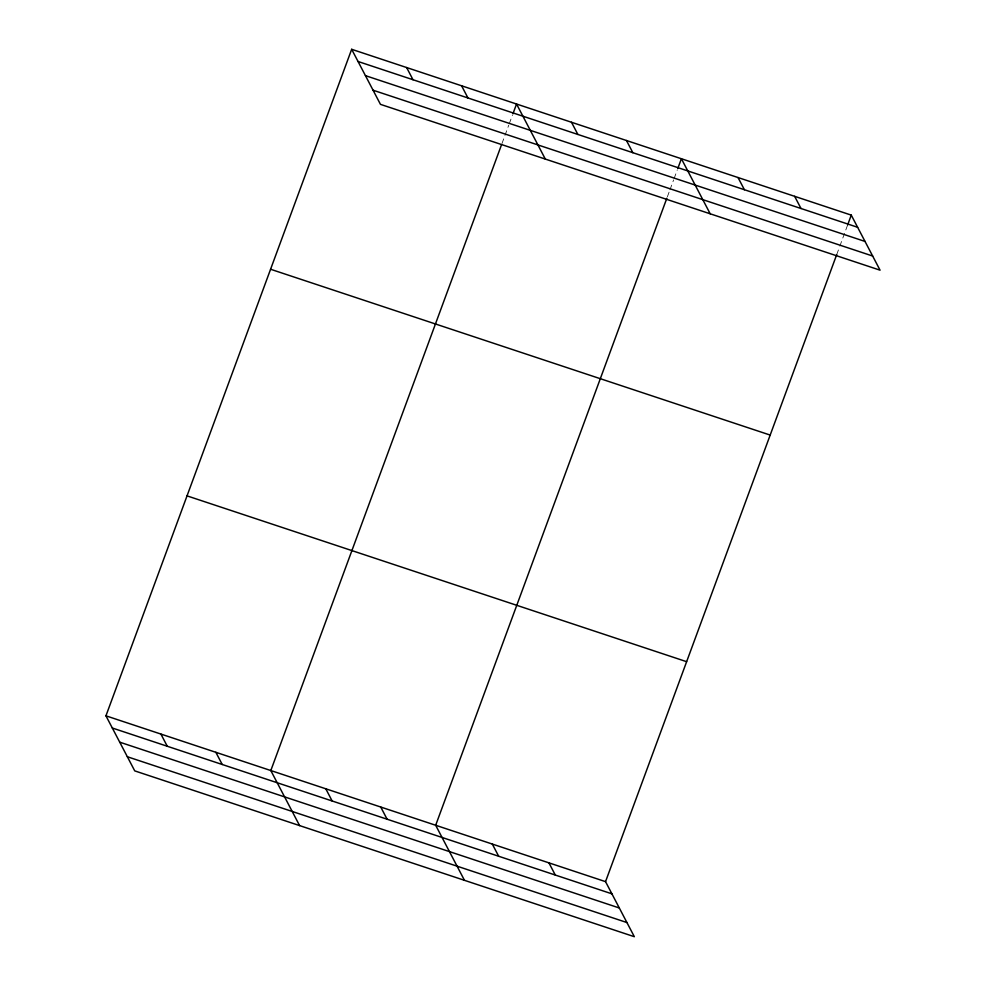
<?xml version="1.0" encoding="UTF-8"?>
<svg xmlns="http://www.w3.org/2000/svg" width="986" height="986" viewBox="0 0 986 986"><rect width="100%" height="100%" fill="white"/><g stroke="black" fill="none" stroke-linecap="round" stroke-linejoin="round"><path stroke-width="0.74" stroke-dasharray="4.93 3.7" d="M501.985 143.5L508.739 125.173M509.257 123.755L512.387 115.3M667.374 196.806L669.445 191.161M669.975 189.756L673.611 179.883M674.128 178.478L677.246 170.023M836.72 254.598L839.308 247.548M839.838 246.13L847.627 224.981"/><path stroke-width="1.48" d="M105.946 715.824L605.54 881.644L634.331 936.7L134.737 770.879L105.946 715.824L351.669 49.3L851.263 215.121L880.054 270.176L380.46 104.356L351.669 49.3M501.467 144.905L270.817 770.547L299.596 825.602M512.905 113.883L516.541 104.023L545.32 159.079M666.856 198.211L435.676 825.27L464.468 880.325M677.764 168.606L681.4 158.734L710.191 213.789M605.54 881.644L836.72 254.598M847.627 224.981L851.263 215.121M358.041 61.489L857.635 227.298M365.436 75.639L865.042 241.447M373.065 90.207L872.659 256.027M270.583 269.252L770.177 435.072M187.032 495.872L686.638 661.692M112.318 728.013L611.912 893.834M119.713 742.162L619.307 907.983M127.342 756.743L626.936 922.551M794.642 196.325L801.014 208.514M738.021 177.529L744.405 189.719M626.455 140.493L632.827 152.682M571.498 122.264L577.87 134.453M461.584 85.782L467.956 97.971M406.626 67.541L412.998 79.73M548.919 862.849L555.291 875.038M492.297 844.053L498.669 856.242M380.732 807.029L387.104 819.218M325.774 788.788L332.146 800.977M215.86 752.306L222.232 764.495M160.903 734.065L167.275 746.254"/></g></svg>
